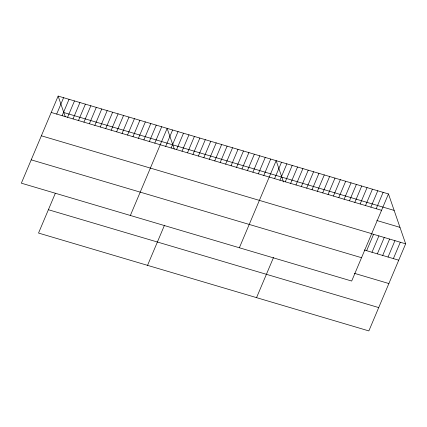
<?xml version="1.0" encoding="UTF-8"?>
<svg xmlns="http://www.w3.org/2000/svg" width="427" height="427" viewBox="0 0 427 427"><rect width="100%" height="100%" fill="white"/><g stroke="black" fill="none" stroke-linecap="round" stroke-linejoin="round"><path stroke-width="0.64" d="M58.141 96.08L21.35 183.178L351.677 281.041L388.469 193.943L58.141 96.08L65.272 116.779M56.674 114.073L63.591 97.698M62.123 115.685L69.041 99.31M67.573 117.302L74.49 100.927M73.028 118.914L79.945 102.539M78.477 120.531L85.395 104.156M83.927 122.143L90.844 105.768M55.243 193.49L38.531 233.057L368.859 330.92L405.65 243.822L388.469 193.943M89.376 123.761L96.294 107.385M94.826 125.373L101.743 108.997M100.276 126.99L107.193 110.614M105.725 128.602L112.643 112.226M111.18 130.219L118.098 113.844M116.63 131.831L123.547 115.455M122.079 133.448L128.997 117.073M127.529 135.065L134.446 118.685M132.978 136.677L139.896 120.302M138.428 138.295L145.345 121.914M143.883 139.907L150.8 123.531M149.333 141.524L156.25 125.143M154.782 143.136L161.7 126.76M130.358 215.47L167.149 128.378L174.28 149.076M165.681 146.365L172.599 129.989M171.131 147.982L178.048 131.607M176.581 149.594L183.503 133.219M182.035 151.211L188.953 134.836M187.485 152.823L194.402 136.448M192.935 154.441L199.852 138.065M147.539 265.354L164.507 225.184M198.384 156.052L205.302 139.677M203.834 157.67L210.751 141.294M209.283 159.282L216.201 142.906M214.738 160.899L221.656 144.523M220.188 162.511L227.105 146.135M225.637 164.128L232.555 147.753M231.087 165.74L238.004 149.365M236.537 167.357L243.454 150.982M241.986 168.975L248.904 152.594M247.436 170.587L254.359 154.211M252.891 172.204L259.808 155.823M258.34 173.816L265.258 157.44M263.79 175.433L270.707 159.052M239.366 247.767L276.157 160.669L283.496 181.977M274.588 178.63L281.505 162.255M279.936 180.215L286.853 163.84M285.284 181.801L292.201 165.425M290.632 183.386L297.55 167.005M295.98 184.966L302.898 168.59M301.329 186.551L308.246 170.176M256.547 297.646L273.515 257.476M306.677 188.136L313.594 171.761M312.025 189.721L318.942 173.346M317.373 191.307L324.29 174.931M322.721 192.892L329.639 176.511M328.069 194.472L334.987 178.096M333.418 196.057L340.335 179.682M338.766 197.642L345.683 181.267M344.114 199.228L351.031 182.852M349.462 200.813L356.38 184.437M354.81 202.398L361.728 186.023M360.158 203.983L367.076 187.602M365.507 205.563L372.424 189.188M370.855 207.148L377.772 190.773M376.203 208.734L383.12 192.358M366.644 250.692L373.561 234.316M371.992 252.277L378.909 235.901M377.34 253.862L384.257 237.487M382.688 255.447L389.605 239.072M388.036 257.033L394.954 240.652M393.384 258.613L400.302 242.237M63.81 112.541L394.137 210.404M51.224 112.456L381.551 210.319M376.806 220.497L399.982 227.361M41.366 135.797L371.693 233.654M371.186 233.612L405.65 243.822M364.268 249.987L398.733 260.198M31.208 159.842L361.536 257.7M354.41 273.328L388.874 283.539M48.39 209.721L378.717 307.584"/></g></svg>
